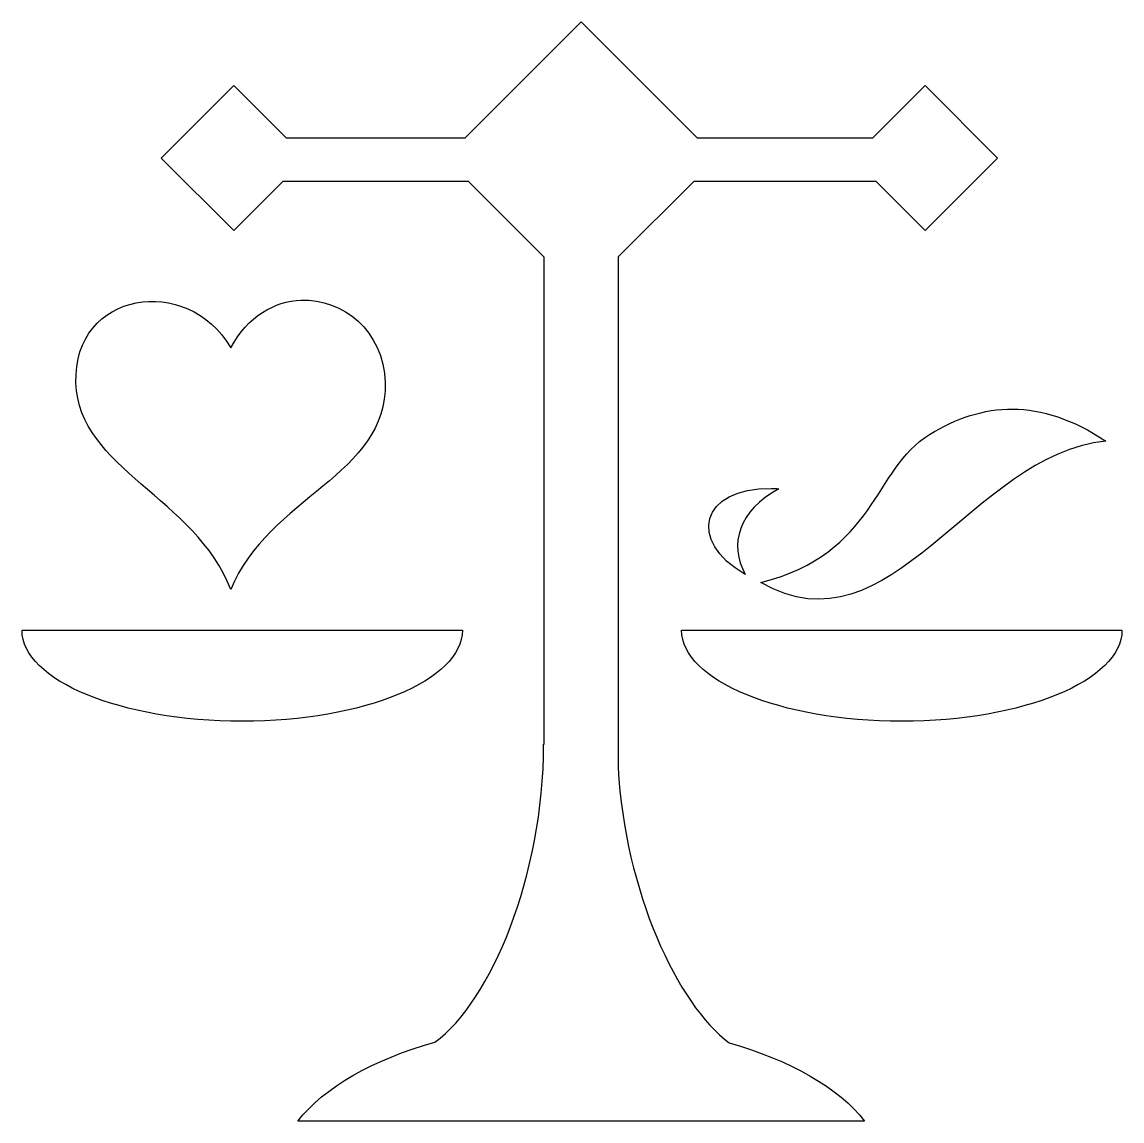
# Model space of a CAD drawing. Header units: centimetres. Extents: x -10 to 9.9, y -10.1 to 9.9.
import ezdxf

# ---------------------------------------------------------------- set-up
doc = ezdxf.new("R2010")
doc.units = ezdxf.units.CM
doc.header["$MEASUREMENT"] = 0
doc.layers.add('Layer 1', color=7, linetype='Continuous')

msp = doc.modelspace()

# ---------------------------------------------------------------- linework, layer by layer
at = {"layer": 'Layer 1'}
for points, knots in [([(0.12777, 9.85411), (0.12777, 9.85411), (-1.97388, 7.75233), (-1.97388, 7.75233), (-1.97388, 7.75233), (-1.97388, 7.75233), (-5.21702, 7.75233), (-5.21702, 7.75233), (-5.21702, 7.75233), (-5.21702, 7.75233), (-6.1658, 8.70111), (-6.1658, 8.70111), (-6.1658, 8.70111), (-6.1658, 8.70111), (-7.4795, 7.38867), (-7.4795, 7.38867), (-7.4795, 7.38867), (-7.4795, 7.38867), (-6.16571, 6.07484), (-6.16571, 6.07484), (-6.16571, 6.07484), (-6.16571, 6.07484), (-5.27748, 6.96429), (-5.27748, 6.96429), (-5.27748, 6.96429), (-5.27748, 6.96429), (-1.91333, 6.96429), (-1.91333, 6.96429), (-1.91333, 6.96429), (-1.91333, 6.96429), (-0.54287, 5.59383), (-0.54287, 5.59383), (-0.54287, 5.59383), (-0.54287, 5.59383), (-0.54287, -3.23639), (-0.54287, -3.23639), (-0.54287, -3.23639), (-0.54287, -3.23639), (-0.55206, -3.23639), (-0.55206, -3.23639), (-0.55206, -3.23639), (-0.55206, -5.62537), (-1.50843, -7.89975), (-2.52076, -8.63655), (-2.52076, -8.63655), (-3.64631, -8.9507), (-4.53141, -9.45819), (-5.00614, -10.0663), (-5.00614, -10.0663), (-5.00614, -10.0663), (5.26311, -10.0663), (5.26311, -10.0663), (5.26311, -10.0663), (4.79606, -9.46583), (3.92073, -8.96445), (2.81079, -8.64967), (2.81079, -8.64967), (1.87782, -7.96621), (0.91332, -5.8829), (0.79993, -3.66592), (0.79993, -3.66592), (0.79993, -3.66592), (0.79993, 5.59514), (0.79993, 5.59514), (0.79993, 5.59514), (0.79993, 5.59514), (2.169, 6.96425), (2.169, 6.96425), (2.169, 6.96425), (2.169, 6.96425), (5.47391, 6.96425), (5.47391, 6.96425), (5.47391, 6.96425), (5.47391, 6.96425), (6.3634, 6.07476), (6.3634, 6.07476), (6.3634, 6.07476), (6.3634, 6.07476), (7.67584, 7.38867), (7.67584, 7.38867), (7.67584, 7.38867), (7.67584, 7.38867), (6.3634, 8.70111), (6.3634, 8.70111), (6.3634, 8.70111), (6.3634, 8.70111), (5.41336, 7.75233), (5.41336, 7.75233), (5.41336, 7.75233), (5.41336, 7.75233), (2.22967, 7.75233), (2.22967, 7.75233), (2.22967, 7.75233), (2.22967, 7.75233), (0.12777, 9.85415), (0.12777, 9.85415), (0.12777, 9.85415), (0.12777, 9.85415), (0.12777, 9.85411), (0.12777, 9.85411)], [0, 0, 0, 0, 0.03846154, 0.03846154, 0.03846154, 0.03846154, 0.07692308, 0.07692308, 0.07692308, 0.07692308, 0.11538462, 0.11538462, 0.11538462, 0.11538462, 0.15384615, 0.15384615, 0.15384615, 0.15384615, 0.19230769, 0.19230769, 0.19230769, 0.19230769, 0.23076923, 0.23076923, 0.23076923, 0.23076923, 0.26923077, 0.26923077, 0.26923077, 0.26923077, 0.30769231, 0.30769231, 0.30769231, 0.30769231, 0.34615385, 0.34615385, 0.34615385, 0.34615385, 0.38461538, 0.38461538, 0.38461538, 0.38461538, 0.42307692, 0.42307692, 0.42307692, 0.42307692, 0.46153846, 0.46153846, 0.46153846, 0.46153846, 0.5, 0.5, 0.5, 0.5, 0.53846154, 0.53846154, 0.53846154, 0.53846154, 0.57692308, 0.57692308, 0.57692308, 0.57692308, 0.61538462, 0.61538462, 0.61538462, 0.61538462, 0.65384615, 0.65384615, 0.65384615, 0.65384615, 0.69230769, 0.69230769, 0.69230769, 0.69230769, 0.73076923, 0.73076923, 0.73076923, 0.73076923, 0.76923077, 0.76923077, 0.76923077, 0.76923077, 0.80769231, 0.80769231, 0.80769231, 0.80769231, 0.84615385, 0.84615385, 0.84615385, 0.84615385, 0.88461538, 0.88461538, 0.88461538, 0.88461538, 0.92307692, 0.92307692, 0.92307692, 0.92307692, 1, 1, 1, 1]), ([(-4.94546, 4.81111), (-5.42744, 4.79222), (-5.91393, 4.52471), (-6.22104, 3.94793), (-6.22104, 3.94793), (-7.00604, 5.30034), (-9.07978, 4.98054), (-9.02656, 3.31415), (-9.02656, 3.31415), (-8.97663, 1.75107), (-6.85862, 1.22903), (-6.22113, -0.43091), (-6.22113, -0.43091), (-5.54771, 1.22933), (-3.37125, 1.65134), (-3.42354, 3.3142), (-3.42354, 3.3142), (-3.45335, 4.26496), (-4.19374, 4.8406), (-4.94551, 4.81116), (-4.94551, 4.81116), (-4.94551, 4.81116), (-4.94546, 4.81111), (-4.94546, 4.81111)], [0, 0, 0, 0, 0.14285714, 0.14285714, 0.14285714, 0.14285714, 0.28571429, 0.28571429, 0.28571429, 0.28571429, 0.42857143, 0.42857143, 0.42857143, 0.42857143, 0.57142857, 0.57142857, 0.57142857, 0.57142857, 0.71428571, 0.71428571, 0.71428571, 0.71428571, 1, 1, 1, 1]), ([(7.94993, 2.83849), (7.42291, 2.84262), (6.92474, 2.67361), (6.44243, 2.37717), (6.44243, 2.37717), (5.41459, 1.74549), (5.48302, 0.23521), (3.38664, -0.30703), (3.38664, -0.30703), (5.74872, -1.67184), (7.20183, 2.01432), (9.63669, 2.25855), (9.63669, 2.25855), (9.03424, 2.65586), (8.47707, 2.83414), (7.94997, 2.83836), (7.94997, 2.83836), (7.94997, 2.83836), (7.94993, 2.83849), (7.94993, 2.83849)], [0, 0, 0, 0, 0.16666667, 0.16666667, 0.16666667, 0.16666667, 0.33333333, 0.33333333, 0.33333333, 0.33333333, 0.5, 0.5, 0.5, 0.5, 0.66666667, 0.66666667, 0.66666667, 0.66666667, 1, 1, 1, 1]), ([(3.58031, 1.39947), (2.28871, 1.41499), (2.04666, 0.44968), (3.09934, -0.15813), (3.09934, -0.15813), (2.80189, 0.39532), (2.98435, 0.99036), (3.70951, 1.3942), (3.70951, 1.3942), (3.66566, 1.39673), (3.62197, 1.39896), (3.58031, 1.39947)], [0, 0, 0, 0, 0.25, 0.25, 0.25, 0.25, 0.5, 0.5, 0.5, 0.5, 1, 1, 1, 1]), ([(-10.00435, -1.1689), (-10.00435, -2.08049), (-8.21706, -2.81999), (-6.0129, -2.81999), (-6.0129, -2.81999), (-3.80878, -2.81999), (-2.02276, -2.08049), (-2.02276, -1.16886), (-2.02276, -1.16886), (-2.02276, -1.16886), (-10.00435, -1.16885), (-10.00435, -1.16885), (-10.00435, -1.16885), (-10.00435, -1.16885), (-10.00435, -1.1689), (-10.00435, -1.1689)], [0, 0, 0, 0, 0.2, 0.2, 0.2, 0.2, 0.4, 0.4, 0.4, 0.4, 0.6, 0.6, 0.6, 0.6, 1, 1, 1, 1]), ([(1.94765, -1.1689), (1.94765, -2.08049), (3.73494, -2.81999), (5.9391, -2.81999), (5.9391, -2.81999), (8.14322, -2.81999), (9.92924, -2.08049), (9.92924, -1.16886), (9.92924, -1.16886), (9.92924, -1.16886), (1.94757, -1.16885), (1.94757, -1.16885), (1.94757, -1.16885), (1.94757, -1.16885), (1.94765, -1.1689), (1.94765, -1.1689)], [0, 0, 0, 0, 0.2, 0.2, 0.2, 0.2, 0.4, 0.4, 0.4, 0.4, 0.6, 0.6, 0.6, 0.6, 1, 1, 1, 1])]:
    msp.add_open_spline(points, degree=3, knots=knots, dxfattribs=at)

doc.saveas('drawing.dxf')
